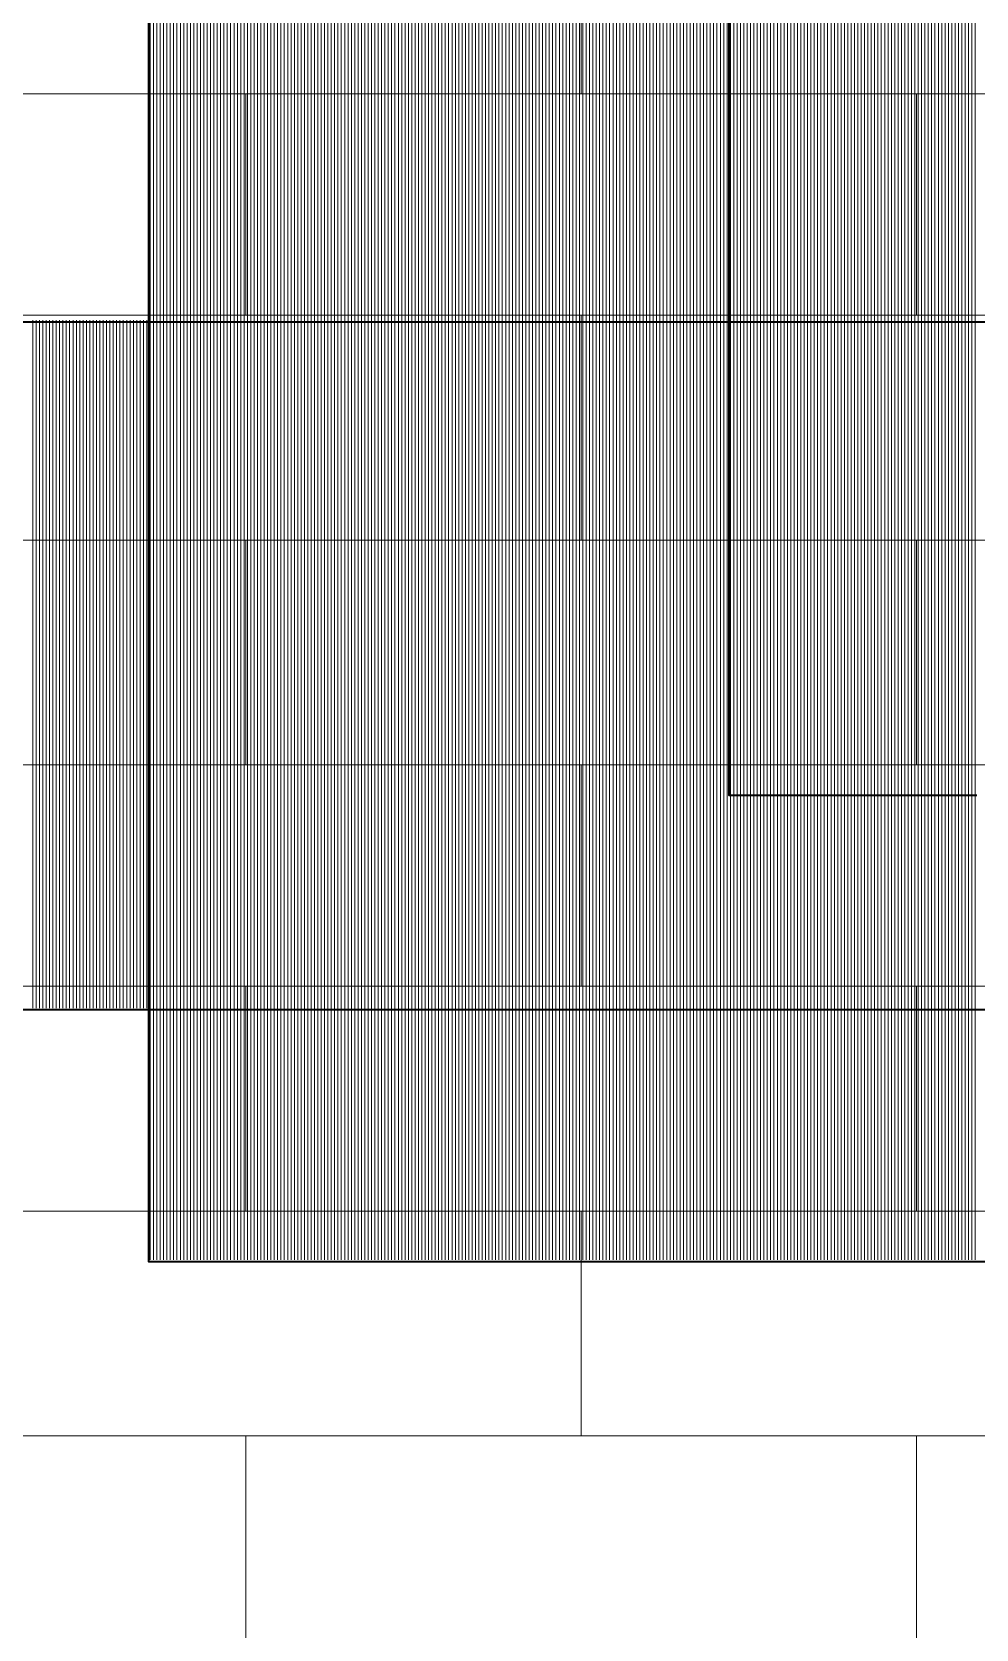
# Model space of a CAD drawing. Header units: inches. Extents: x 5 to 516, y -193 to 129.
# Drawn here: x 87.92 to 88.858, y -84.251 to -82.665 of the extents above; entities that cross this region are included whole.
import ezdxf

# ---------------------------------------------------------------- set-up
doc = ezdxf.new("R2010")
doc.units = ezdxf.units.IN
doc.header["$MEASUREMENT"] = 0
doc.layers.add('PDF4_Geometry', color=7, linetype='Continuous')

msp = doc.modelspace()

# ---------------------------------------------------------------- linework, layer by layer
at = {"layer": 'PDF4_Geometry', "lineweight": 35}
for points in [[(88.9787544, -81.8896492), (88.035421, -81.8896492), (88.035421, -83.886316), (88.905421, -83.886316), (88.9720877, -83.886316), (89.0320877, -83.8829827)], [(88.8587516, -82.3529819), (88.612085, -82.3529819), (88.612085, -83.422982), (88.8587516, -83.422982)], [(88.612086, -82.9529833), (89.3120861, -82.9529833)]]:
    msp.add_lwpolyline(points, dxfattribs=at)
at = {"layer": 'PDF4_Geometry', "lineweight": 15}
for points in [[(88.0370873, -83.8846511), (88.0370873, -81.8879843), (88.0370873, -83.8846511)], [(88.0404239, -83.8846511), (88.0404239, -81.8879843), (88.0404239, -83.8846511)], [(88.0437537, -83.8846511), (88.0437537, -81.8879843), (88.0437537, -83.8846511)], [(88.0470903, -83.8846511), (88.0470903, -81.8879843), (88.0470903, -83.8846511)], [(88.0504201, -83.8846511), (88.0504201, -81.8879843), (88.0504201, -83.8846511)], [(88.0537567, -83.8846511), (88.0537567, -81.8879843), (88.0537567, -83.8846511)], [(88.0570865, -83.8846511), (88.0570865, -81.8879843), (88.0570865, -83.8846511)], [(88.0604231, -83.8846511), (88.0604231, -81.8879843), (88.0604231, -83.8846511)], [(88.0637529, -83.8846511), (88.0637529, -81.8879843), (88.0637529, -83.8846511)], [(88.0670895, -83.8846511), (88.0670895, -81.8879843), (88.0670895, -83.8846511)], [(88.0704193, -83.8846511), (88.0704193, -81.8879843), (88.0704193, -83.8846511)], [(88.0737559, -83.8846511), (88.0737559, -81.8879843), (88.0737559, -83.8846511)], [(88.0770857, -83.8846511), (88.0770857, -81.8879843), (88.0770857, -83.8846511)], [(88.0804223, -83.8846511), (88.0804223, -81.8879843), (88.0804223, -83.8846511)], [(88.0837521, -83.8846511), (88.0837521, -81.8879843), (88.0837521, -83.8846511)], [(88.0870887, -83.8846511), (88.0870887, -81.8879843), (88.0870887, -83.8846511)], [(88.0904253, -83.8846511), (88.0904253, -81.8879843), (88.0904253, -83.8846511)], [(88.0937551, -83.8846511), (88.0937551, -81.8879843), (88.0937551, -83.8846511)], [(88.0970849, -83.8846511), (88.0970849, -81.8879843), (88.0970849, -83.8846511)], [(88.1004215, -83.8846511), (88.1004215, -81.8879843), (88.1004215, -83.8846511)], [(88.1037581, -83.8846511), (88.1037581, -81.8879843), (88.1037581, -83.8846511)], [(88.1070879, -83.8846511), (88.1070879, -81.8879843), (88.1070879, -83.8846511)], [(88.1104177, -83.8846511), (88.1104177, -81.8879843), (88.1104177, -83.8846511)], [(88.1137543, -83.8846511), (88.1137543, -81.8879843), (88.1137543, -83.8846511)], [(88.1170909, -83.8846511), (88.1170909, -81.8879843), (88.1170909, -83.8846511)], [(88.1204207, -83.8846511), (88.1204207, -81.8879843), (88.1204207, -83.8846511)], [(88.1237573, -83.8846511), (88.1237573, -81.8879843), (88.1237573, -83.8846511)], [(88.1270871, -83.8846511), (88.1270871, -81.8879843), (88.1270871, -83.8846511)], [(88.1304237, -83.8846511), (88.1304237, -81.8879843), (88.1304237, -83.8846511)], [(88.1337535, -83.8846511), (88.1337535, -81.8879843), (88.1337535, -83.8846511)], [(88.1370901, -83.8846511), (88.1370901, -81.8879843), (88.1370901, -83.8846511)], [(88.1404199, -83.8846511), (88.1404199, -81.8879843), (88.1404199, -83.8846511)], [(88.1437565, -83.8846511), (88.1437565, -81.8879843), (88.1437565, -83.8846511)], [(88.1470863, -83.8846511), (88.1470863, -81.8879843), (88.1470863, -83.8846511)], [(88.1504229, -83.8846511), (88.1504229, -81.8879843), (88.1504229, -83.8846511)], [(88.1537527, -83.8846511), (88.1537527, -81.8879843), (88.1537527, -83.8846511)], [(88.1570893, -83.8846511), (88.1570893, -81.8879843), (88.1570893, -83.8846511)], [(88.1604191, -83.8846511), (88.1604191, -81.8879843), (88.1604191, -83.8846511)], [(88.1637557, -83.8846511), (88.1637557, -81.8879843), (88.1637557, -83.8846511)], [(88.1670855, -83.8846511), (88.1670855, -81.8879843), (88.1670855, -83.8846511)], [(88.170422, -83.8846511), (88.170422, -81.8879843), (88.170422, -83.8846511)], [(88.1737586, -83.8846511), (88.1737586, -81.8879843), (88.1737586, -83.8846511)], [(88.1770884, -83.8846511), (88.1770884, -81.8879843), (88.1770884, -83.8846511)], [(88.1804183, -83.8846511), (88.1804183, -81.8879843), (88.1804183, -83.8846511)], [(88.1837548, -83.8846511), (88.1837548, -81.8879843), (88.1837548, -83.8846511)], [(88.1870914, -83.8846511), (88.1870914, -81.8879843), (88.1870914, -83.8846511)], [(88.1904212, -83.8846511), (88.1904212, -81.8879843), (88.1904212, -83.8846511)], [(88.193751, -83.8846511), (88.193751, -81.8879843), (88.193751, -83.8846511)], [(88.1970876, -83.8846511), (88.1970876, -81.8879843), (88.1970876, -83.8846511)], [(88.2004242, -83.8846511), (88.2004242, -81.8879843), (88.2004242, -83.8846511)], [(88.203754, -83.8846511), (88.203754, -81.8879843), (88.203754, -83.8846511)], [(88.2070906, -83.8846511), (88.2070906, -81.8879843), (88.2070906, -83.8846511)], [(88.2104204, -83.8846511), (88.2104204, -81.8879843), (88.2104204, -83.8846511)], [(88.213757, -83.8846511), (88.213757, -81.8879843), (88.213757, -83.8846511)], [(88.2170868, -83.8846511), (88.2170868, -81.8879843), (88.2170868, -83.8846511)], [(88.2204234, -83.8846511), (88.2204234, -81.8879843), (88.2204234, -83.8846511)], [(88.2237532, -83.8846511), (88.2237532, -81.8879843), (88.2237532, -83.8846511)], [(88.2270898, -83.8846511), (88.2270898, -81.8879843), (88.2270898, -83.8846511)], [(88.2304196, -83.8846511), (88.2304196, -81.8879843), (88.2304196, -83.8846511)], [(88.2337562, -83.8846511), (88.2337562, -81.8879843), (88.2337562, -83.8846511)], [(88.237086, -83.8846511), (88.237086, -81.8879843), (88.237086, -83.8846511)], [(88.2404226, -83.8846511), (88.2404226, -81.8879843), (88.2404226, -83.8846511)], [(88.2437524, -83.8846511), (88.2437524, -81.8879843), (88.2437524, -83.8846511)], [(88.247089, -83.8846511), (88.247089, -81.8879843), (88.247089, -83.8846511)], [(88.2504188, -83.8846511), (88.2504188, -81.8879843), (88.2504188, -83.8846511)], [(88.2537554, -83.8846511), (88.2537554, -81.8879843), (88.2537554, -83.8846511)], [(88.257092, -83.8846511), (88.257092, -81.8879843), (88.257092, -83.8846511)], [(88.2604218, -83.8846511), (88.2604218, -81.8879843), (88.2604218, -83.8846511)], [(88.2637516, -83.8846511), (88.2637516, -81.8879843), (88.2637516, -83.8846511)], [(88.2670882, -83.8846511), (88.2670882, -81.8879843), (88.2670882, -83.8846511)], [(88.2704248, -83.8846511), (88.2704248, -81.8879843), (88.2704248, -83.8846511)], [(88.2737546, -83.8846511), (88.2737546, -81.8879843), (88.2737546, -83.8846511)], [(88.2770844, -83.8846511), (88.2770844, -81.8879843), (88.2770844, -83.8846511)], [(88.280421, -83.8846511), (88.280421, -81.8879843), (88.280421, -83.8846511)], [(88.2837576, -83.8846511), (88.2837576, -81.8879843), (88.2837576, -83.8846511)], [(88.2870874, -83.8846511), (88.2870874, -81.8879843), (88.2870874, -83.8846511)], [(88.290424, -83.8846511), (88.290424, -81.8879843), (88.290424, -83.8846511)], [(88.2937538, -83.8846511), (88.2937538, -81.8879843), (88.2937538, -83.8846511)], [(88.2970904, -83.8846511), (88.2970904, -81.8879843), (88.2970904, -83.8846511)], [(88.3004202, -83.8846511), (88.3004202, -81.8879843), (88.3004202, -83.8846511)], [(88.3037567, -83.8846511), (88.3037567, -81.8879843), (88.3037567, -83.8846511)], [(88.3070866, -83.8846511), (88.3070866, -81.8879843), (88.3070866, -83.8846511)], [(88.3104231, -83.8846511), (88.3104231, -81.8879843), (88.3104231, -83.8846511)], [(88.313753, -83.8846511), (88.313753, -81.8879843), (88.313753, -83.8846511)], [(88.3170895, -83.8846511), (88.3170895, -81.8879843), (88.3170895, -83.8846511)], [(88.3204193, -83.8846511), (88.3204193, -81.8879843), (88.3204193, -83.8846511)], [(88.3237559, -83.8846511), (88.3237559, -81.8879843), (88.3237559, -83.8846511)], [(88.3270857, -83.8846511), (88.3270857, -81.8879843), (88.3270857, -83.8846511)], [(88.3304223, -83.8846511), (88.3304223, -81.8879843), (88.3304223, -83.8846511)], [(88.3337521, -83.8846511), (88.3337521, -81.8879843), (88.3337521, -83.8846511)], [(88.3370887, -83.8846511), (88.3370887, -81.8879843), (88.3370887, -83.8846511)], [(88.3404253, -83.8846511), (88.3404253, -81.8879843), (88.3404253, -83.8846511)], [(88.3437551, -83.8846511), (88.3437551, -81.8879843), (88.3437551, -83.8846511)], [(88.3470849, -83.8846511), (88.3470849, -81.8879843), (88.3470849, -83.8846511)], [(88.3504215, -83.8846511), (88.3504215, -81.8879843), (88.3504215, -83.8846511)], [(88.3537581, -83.8846511), (88.3537581, -81.8879843), (88.3537581, -83.8846511)], [(88.3570879, -83.8846511), (88.3570879, -81.8879843), (88.3570879, -83.8846511)], [(88.3604177, -83.8846511), (88.3604177, -81.8879843), (88.3604177, -83.8846511)], [(88.3637543, -83.8846511), (88.3637543, -81.8879843), (88.3637543, -83.8846511)], [(88.3670909, -83.8846511), (88.3670909, -81.8879843), (88.3670909, -83.8846511)], [(88.3704207, -83.8846511), (88.3704207, -81.8879843), (88.3704207, -83.8846511)], [(88.3737573, -83.8846511), (88.3737573, -81.8879843), (88.3737573, -83.8846511)], [(88.3770871, -83.8846511), (88.3770871, -81.8879843), (88.3770871, -83.8846511)], [(88.3804237, -83.8846511), (88.3804237, -81.8879843), (88.3804237, -83.8846511)], [(88.3837535, -83.8846511), (88.3837535, -81.8879843), (88.3837535, -83.8846511)], [(88.3870901, -83.8846511), (88.3870901, -81.8879843), (88.3870901, -83.8846511)], [(88.3904199, -83.8846511), (88.3904199, -81.8879843), (88.3904199, -83.8846511)], [(88.3937565, -83.8846511), (88.3937565, -81.8879843), (88.3937565, -83.8846511)], [(88.3970863, -83.8846511), (88.3970863, -81.8879843), (88.3970863, -83.8846511)], [(88.4004229, -83.8846511), (88.4004229, -81.8879843), (88.4004229, -83.8846511)], [(88.4037527, -83.8846511), (88.4037527, -81.8879843), (88.4037527, -83.8846511)], [(88.4070893, -83.8846511), (88.4070893, -81.8879843), (88.4070893, -83.8846511)], [(88.4104191, -83.8846511), (88.4104191, -81.8879843), (88.4104191, -83.8846511)], [(88.4137557, -83.8846511), (88.4137557, -81.8879843), (88.4137557, -83.8846511)], [(88.4170855, -83.8846511), (88.4170855, -81.8879843), (88.4170855, -83.8846511)], [(88.4204221, -83.8846511), (88.4204221, -81.8879843), (88.4204221, -83.8846511)], [(88.4237587, -83.8846511), (88.4237587, -81.8879843), (88.4237587, -83.8846511)], [(88.4270885, -83.8846511), (88.4270885, -81.8879843), (88.4270885, -83.8846511)], [(88.4304183, -83.8846511), (88.4304183, -81.8879843), (88.4304183, -83.8846511)], [(88.4337549, -83.8846511), (88.4337549, -81.8879843), (88.4337549, -83.8846511)], [(88.4370914, -83.8846511), (88.4370914, -81.8879843), (88.4370914, -83.8846511)], [(88.4404213, -83.8846511), (88.4404213, -81.8879843), (88.4404213, -83.8846511)], [(88.4437511, -83.8846511), (88.4437511, -81.8879843), (88.4437511, -83.8846511)], [(88.4470877, -83.8846511), (88.4470877, -81.8879843), (88.4470877, -83.8846511)], [(88.4504242, -83.8846511), (88.4504242, -81.8879843), (88.4504242, -83.8846511)], [(88.453754, -83.8846511), (88.453754, -81.8879843), (88.453754, -83.8846511)], [(88.4570906, -83.8846511), (88.4570906, -81.8879843), (88.4570906, -83.8846511)], [(88.4604204, -83.8846511), (88.4604204, -81.8879843), (88.4604204, -83.8846511)], [(88.463757, -83.8846511), (88.463757, -81.8879843), (88.463757, -83.8846511)], [(88.4670868, -83.8846511), (88.4670868, -81.8879843), (88.4670868, -83.8846511)], [(88.4704234, -83.8846511), (88.4704234, -81.8879843), (88.4704234, -83.8846511)], [(88.4737532, -83.8846511), (88.4737532, -81.8879843), (88.4737532, -83.8846511)], [(88.4770898, -83.8846511), (88.4770898, -81.8879843), (88.4770898, -83.8846511)], [(88.4804196, -83.8846511), (88.4804196, -81.8879843), (88.4804196, -83.8846511)], [(88.4837562, -83.8846511), (88.4837562, -81.8879843), (88.4837562, -83.8846511)], [(88.487086, -83.8846511), (88.487086, -81.8879843), (88.487086, -83.8846511)], [(88.4904226, -83.8846511), (88.4904226, -81.8879843), (88.4904226, -83.8846511)], [(88.4937524, -83.8846511), (88.4937524, -81.8879843), (88.4937524, -83.8846511)], [(88.497089, -83.8846511), (88.497089, -81.8879843), (88.497089, -83.8846511)], [(88.5004188, -83.8846511), (88.5004188, -81.8879843), (88.5004188, -83.8846511)], [(88.5037554, -83.8846511), (88.5037554, -81.8879843), (88.5037554, -83.8846511)], [(88.507092, -83.8846511), (88.507092, -81.8879843), (88.507092, -83.8846511)], [(88.5104218, -83.8846511), (88.5104218, -81.8879843), (88.5104218, -83.8846511)], [(88.5137516, -83.8846511), (88.5137516, -81.8879843), (88.5137516, -83.8846511)], [(88.5170882, -83.8846511), (88.5170882, -81.8879843), (88.5170882, -83.8846511)], [(88.5204248, -83.8846511), (88.5204248, -81.8879843), (88.5204248, -83.8846511)], [(88.5237546, -83.8846511), (88.5237546, -81.8879843), (88.5237546, -83.8846511)], [(88.5270844, -83.8846511), (88.5270844, -81.8879843), (88.5270844, -83.8846511)], [(88.530421, -83.8846511), (88.530421, -81.8879843), (88.530421, -83.8846511)], [(88.5337576, -83.8846511), (88.5337576, -81.8879843), (88.5337576, -83.8846511)], [(88.5370874, -83.8846511), (88.5370874, -81.8879843), (88.5370874, -83.8846511)], [(88.540424, -83.8846511), (88.540424, -81.8879843), (88.540424, -83.8846511)], [(88.5437538, -83.8846511), (88.5437538, -81.8879843), (88.5437538, -83.8846511)], [(88.5470904, -83.8846511), (88.5470904, -81.8879843), (88.5470904, -83.8846511)], [(88.5504202, -83.8846511), (88.5504202, -81.8879843), (88.5504202, -83.8846511)], [(88.5537568, -83.8846511), (88.5537568, -81.8879843), (88.5537568, -83.8846511)], [(88.5570866, -83.8846511), (88.5570866, -81.8879843), (88.5570866, -83.8846511)], [(88.5604232, -83.8846511), (88.5604232, -81.8879843), (88.5604232, -83.8846511)], [(88.563753, -83.8846511), (88.563753, -81.8879843), (88.563753, -83.8846511)], [(88.5670896, -83.8846511), (88.5670896, -81.8879843), (88.5670896, -83.8846511)], [(88.5704194, -83.8846511), (88.5704194, -81.8879843), (88.5704194, -83.8846511)], [(88.573756, -83.8846511), (88.573756, -81.8879843), (88.573756, -83.8846511)], [(88.5770858, -83.8846511), (88.5770858, -81.8879843), (88.5770858, -83.8846511)], [(88.5804224, -83.8846511), (88.5804224, -81.8879843), (88.5804224, -83.8846511)], [(88.5837522, -83.8846511), (88.5837522, -81.8879843), (88.5837522, -83.8846511)], [(88.5870887, -83.8846511), (88.5870887, -81.8879843), (88.5870887, -83.8846511)], [(88.5904253, -83.8846511), (88.5904253, -81.8879843), (88.5904253, -83.8846511)], [(88.5937551, -83.8846511), (88.5937551, -81.8879843), (88.5937551, -83.8846511)], [(88.597085, -83.8846511), (88.597085, -81.8879843), (88.597085, -83.8846511)], [(88.6004215, -83.8846511), (88.6004215, -81.8879843), (88.6004215, -83.8846511)], [(88.6037581, -83.8846511), (88.6037581, -81.8879843), (88.6037581, -83.8846511)], [(88.6070879, -83.8846511), (88.6070879, -81.8879843), (88.6070879, -83.8846511)], [(88.6104177, -83.8846511), (88.6104177, -81.8879843), (88.6104177, -83.8846511)], [(88.6137543, -83.8846511), (88.6137543, -81.8879843), (88.6137543, -83.8846511)], [(88.6170909, -83.8846511), (88.6170909, -81.8879843), (88.6170909, -83.8846511)], [(88.6204207, -83.8846511), (88.6204207, -81.8879843), (88.6204207, -83.8846511)], [(88.6237573, -83.8846511), (88.6237573, -81.8879843), (88.6237573, -83.8846511)], [(88.6270871, -83.8846511), (88.6270871, -81.8879843), (88.6270871, -83.8846511)], [(88.6304237, -83.8846511), (88.6304237, -81.8879843), (88.6304237, -83.8846511)], [(88.6337535, -83.8846511), (88.6337535, -81.8879843), (88.6337535, -83.8846511)], [(88.6370901, -83.8846511), (88.6370901, -81.8879843), (88.6370901, -83.8846511)], [(88.6404199, -83.8846511), (88.6404199, -81.8879843), (88.6404199, -83.8846511)], [(88.6437565, -83.8846511), (88.6437565, -81.8879843), (88.6437565, -83.8846511)], [(88.6470863, -83.8846511), (88.6470863, -81.8879843), (88.6470863, -83.8846511)], [(88.6504229, -83.8846511), (88.6504229, -81.8879843), (88.6504229, -83.8846511)], [(88.6537527, -83.8846511), (88.6537527, -81.8879843), (88.6537527, -83.8846511)], [(88.6570893, -83.8846511), (88.6570893, -81.8879843), (88.6570893, -83.8846511)], [(88.6604191, -83.8846511), (88.6604191, -81.8879843), (88.6604191, -83.8846511)], [(88.6637557, -83.8846511), (88.6637557, -81.8879843), (88.6637557, -83.8846511)], [(88.6670855, -83.8846511), (88.6670855, -81.8879843), (88.6670855, -83.8846511)], [(88.6704221, -83.8846511), (88.6704221, -81.8879843), (88.6704221, -83.8846511)], [(88.6737587, -83.8846511), (88.6737587, -81.8879843), (88.6737587, -83.8846511)], [(88.6770885, -83.8846511), (88.6770885, -81.8879843), (88.6770885, -83.8846511)], [(88.6804183, -83.8846511), (88.6804183, -81.8879843), (88.6804183, -83.8846511)], [(88.6837549, -83.8846511), (88.6837549, -81.8879843), (88.6837549, -83.8846511)], [(88.6870915, -83.8846511), (88.6870915, -81.8879843), (88.6870915, -83.8846511)], [(88.6904213, -83.8846511), (88.6904213, -81.8879843), (88.6904213, -83.8846511)], [(88.6937511, -83.8846511), (88.6937511, -81.8879843), (88.6937511, -83.8846511)], [(88.6970877, -83.8846511), (88.6970877, -81.8879843), (88.6970877, -83.8846511)], [(88.7004243, -83.8846511), (88.7004243, -81.8879843), (88.7004243, -83.8846511)], [(88.7037541, -83.8846511), (88.7037541, -81.8879843), (88.7037541, -83.8846511)], [(88.7070907, -83.8846511), (88.7070907, -81.8879843), (88.7070907, -83.8846511)], [(88.7104205, -83.8846511), (88.7104205, -81.8879843), (88.7104205, -83.8846511)], [(88.7137571, -83.8846511), (88.7137571, -81.8879843), (88.7137571, -83.8846511)], [(88.7170869, -83.8846511), (88.7170869, -81.8879843), (88.7170869, -83.8846511)], [(88.7204234, -83.8846511), (88.7204234, -81.8879843), (88.7204234, -83.8846511)], [(88.7237533, -83.8846511), (88.7237533, -81.8879843), (88.7237533, -83.8846511)], [(88.7270898, -83.8846511), (88.7270898, -81.8879843), (88.7270898, -83.8846511)], [(88.7304197, -83.8846511), (88.7304197, -81.8879843), (88.7304197, -83.8846511)], [(88.7337562, -83.8846511), (88.7337562, -81.8879843), (88.7337562, -83.8846511)], [(88.737086, -83.8846511), (88.737086, -81.8879843), (88.737086, -83.8846511)], [(88.7404226, -83.8846511), (88.7404226, -81.8879843), (88.7404226, -83.8846511)], [(88.7437524, -83.8846511), (88.7437524, -81.8879843), (88.7437524, -83.8846511)], [(88.747089, -83.8846511), (88.747089, -81.8879843), (88.747089, -83.8846511)], [(88.7504188, -83.8846511), (88.7504188, -81.8879843), (88.7504188, -83.8846511)], [(88.7537554, -83.8846511), (88.7537554, -81.8879843), (88.7537554, -83.8846511)], [(88.757092, -83.8846511), (88.757092, -81.8879843), (88.757092, -83.8846511)], [(88.7604218, -83.8846511), (88.7604218, -81.8879843), (88.7604218, -83.8846511)], [(88.7637516, -83.8846511), (88.7637516, -81.8879843), (88.7637516, -83.8846511)], [(88.7670882, -83.8846511), (88.7670882, -81.8879843), (88.7670882, -83.8846511)], [(88.7704248, -83.8846511), (88.7704248, -81.8879843), (88.7704248, -83.8846511)], [(88.7737546, -83.8846511), (88.7737546, -81.8879843), (88.7737546, -83.8846511)], [(88.7770844, -83.8846511), (88.7770844, -81.8879843), (88.7770844, -83.8846511)], [(88.780421, -83.8846511), (88.780421, -81.8879843), (88.780421, -83.8846511)], [(88.7837576, -83.8846511), (88.7837576, -81.8879843), (88.7837576, -83.8846511)], [(88.7870874, -83.8846511), (88.7870874, -81.8879843), (88.7870874, -83.8846511)], [(88.790424, -83.8846511), (88.790424, -81.8879843), (88.790424, -83.8846511)], [(88.7937538, -83.8846511), (88.7937538, -81.8879843), (88.7937538, -83.8846511)], [(88.7970904, -83.8846511), (88.7970904, -81.8879843), (88.7970904, -83.8846511)], [(88.8004202, -83.8846511), (88.8004202, -81.8879843), (88.8004202, -83.8846511)], [(88.8037568, -83.8846511), (88.8037568, -81.8879843), (88.8037568, -83.8846511)], [(88.8070866, -83.8846511), (88.8070866, -81.8879843), (88.8070866, -83.8846511)], [(88.8104232, -83.8846511), (88.8104232, -81.8879843), (88.8104232, -83.8846511)], [(88.813753, -83.8846511), (88.813753, -81.8879843), (88.813753, -83.8846511)], [(88.8170896, -83.8846511), (88.8170896, -81.8879843), (88.8170896, -83.8846511)], [(88.8204194, -83.8846511), (88.8204194, -81.8879843), (88.8204194, -83.8846511)], [(88.823756, -83.8846511), (88.823756, -81.8879843), (88.823756, -83.8846511)], [(88.8270858, -83.8846511), (88.8270858, -81.8879843), (88.8270858, -83.8846511)], [(88.8304224, -83.8846511), (88.8304224, -81.8879843), (88.8304224, -83.8846511)], [(88.8337522, -83.8846511), (88.8337522, -81.8879843), (88.8337522, -83.8846511)], [(88.8370888, -83.8846511), (88.8370888, -81.8879843), (88.8370888, -83.8846511)], [(88.8404254, -83.8846511), (88.8404254, -81.8879843), (88.8404254, -83.8846511)], [(88.8437552, -83.8846511), (88.8437552, -81.8879843), (88.8437552, -83.8846511)], [(88.847085, -83.8846511), (88.847085, -81.8879843), (88.847085, -83.8846511)], [(88.8504216, -83.8846511), (88.8504216, -81.8879843), (88.8504216, -83.8846511)], [(88.8537581, -83.8846511), (88.8537581, -81.8879843), (88.8537581, -83.8846511)], [(88.857088, -83.8846511), (88.857088, -81.8879843), (88.857088, -83.8846511)], [(87.920422, -83.6346511), (87.920422, -82.9513177), (87.920422, -83.6346511)], [(87.9237586, -83.6346511), (87.9237586, -82.9513177), (87.9237586, -83.6346511)], [(87.9270884, -83.6346511), (87.9270884, -82.9513177), (87.9270884, -83.6346511)], [(87.9304182, -83.6346511), (87.9304182, -82.9513177), (87.9304182, -83.6346511)], [(87.9337548, -83.6346511), (87.9337548, -82.9513177), (87.9337548, -83.6346511)], [(87.9370914, -83.6346511), (87.9370914, -82.9513177), (87.9370914, -83.6346511)], [(87.9404212, -83.6346511), (87.9404212, -82.9513177), (87.9404212, -83.6346511)], [(87.943751, -83.6346511), (87.943751, -82.9513177), (87.943751, -83.6346511)], [(87.9470876, -83.6346511), (87.9470876, -82.9513177), (87.9470876, -83.6346511)], [(87.9504242, -83.6346511), (87.9504242, -82.9513177), (87.9504242, -83.6346511)], [(87.953754, -83.6346511), (87.953754, -82.9513177), (87.953754, -83.6346511)], [(87.9570906, -83.6346511), (87.9570906, -82.9513177), (87.9570906, -83.6346511)], [(87.9604204, -83.6346511), (87.9604204, -82.9513177), (87.9604204, -83.6346511)], [(87.963757, -83.6346511), (87.963757, -82.9513177), (87.963757, -83.6346511)], [(87.9670868, -83.6346511), (87.9670868, -82.9513177), (87.9670868, -83.6346511)], [(87.9704234, -83.6346511), (87.9704234, -82.9513177), (87.9704234, -83.6346511)], [(87.9737532, -83.6346511), (87.9737532, -82.9513177), (87.9737532, -83.6346511)], [(87.9770898, -83.6346511), (87.9770898, -82.9513177), (87.9770898, -83.6346511)], [(87.9804196, -83.6346511), (87.9804196, -82.9513177), (87.9804196, -83.6346511)], [(87.9837562, -83.6346511), (87.9837562, -82.9513177), (87.9837562, -83.6346511)], [(87.987086, -83.6346511), (87.987086, -82.9513177), (87.987086, -83.6346511)], [(87.9904226, -83.6346511), (87.9904226, -82.9513177), (87.9904226, -83.6346511)], [(87.9937524, -83.6346511), (87.9937524, -82.9513177), (87.9937524, -83.6346511)], [(87.997089, -83.6346511), (87.997089, -82.9513177), (87.997089, -83.6346511)], [(88.0004188, -83.6346511), (88.0004188, -82.9513177), (88.0004188, -83.6346511)], [(88.0037554, -83.6346511), (88.0037554, -82.9513177), (88.0037554, -83.6346511)], [(88.007092, -83.6346511), (88.007092, -82.9513177), (88.007092, -83.6346511)], [(88.0104218, -83.6346511), (88.0104218, -82.9513177), (88.0104218, -83.6346511)], [(88.0137516, -83.6346511), (88.0137516, -82.9513177), (88.0137516, -83.6346511)], [(88.0170882, -83.6346511), (88.0170882, -82.9513177), (88.0170882, -83.6346511)], [(88.0204247, -83.6346511), (88.0204247, -82.9513177), (88.0204247, -83.6346511)], [(88.0237546, -83.6346511), (88.0237546, -82.9513177), (88.0237546, -83.6346511)], [(88.0270844, -83.6346511), (88.0270844, -82.9513177), (88.0270844, -83.6346511)], [(88.030421, -83.6346511), (88.030421, -82.9513177), (88.030421, -83.6346511)], [(88.0337575, -83.6346511), (88.0337575, -82.9513177), (88.0337575, -83.6346511)], [(88.0370873, -83.6346511), (88.0370873, -82.9513177), (88.0370873, -83.6346511)], [(88.0404239, -83.6346511), (88.0404239, -82.9513177), (88.0404239, -83.6346511)], [(88.0437537, -83.6346511), (88.0437537, -82.9513177), (88.0437537, -83.6346511)], [(88.0470903, -83.6346511), (88.0470903, -82.9513177), (88.0470903, -83.6346511)], [(88.0504201, -83.6346511), (88.0504201, -82.9513177), (88.0504201, -83.6346511)], [(88.0537567, -83.6346511), (88.0537567, -82.9513177), (88.0537567, -83.6346511)], [(88.0570865, -83.6346511), (88.0570865, -82.9513177), (88.0570865, -83.6346511)], [(88.0604231, -83.6346511), (88.0604231, -82.9513177), (88.0604231, -83.6346511)], [(88.0637529, -83.6346511), (88.0637529, -82.9513177), (88.0637529, -83.6346511)], [(88.0670895, -83.6346511), (88.0670895, -82.9513177), (88.0670895, -83.6346511)], [(88.0704193, -83.6346511), (88.0704193, -82.9513177), (88.0704193, -83.6346511)], [(88.0737559, -83.6346511), (88.0737559, -82.9513177), (88.0737559, -83.6346511)], [(88.0770857, -83.6346511), (88.0770857, -82.9513177), (88.0770857, -83.6346511)], [(88.0804223, -83.6346511), (88.0804223, -82.9513177), (88.0804223, -83.6346511)], [(88.0837521, -83.6346511), (88.0837521, -82.9513177), (88.0837521, -83.6346511)], [(88.0870887, -83.6346511), (88.0870887, -82.9513177), (88.0870887, -83.6346511)], [(88.0904253, -83.6346511), (88.0904253, -82.9513177), (88.0904253, -83.6346511)], [(88.0937551, -83.6346511), (88.0937551, -82.9513177), (88.0937551, -83.6346511)], [(88.0970849, -83.6346511), (88.0970849, -82.9513177), (88.0970849, -83.6346511)], [(88.1004215, -83.6346511), (88.1004215, -82.9513177), (88.1004215, -83.6346511)], [(88.1037581, -83.6346511), (88.1037581, -82.9513177), (88.1037581, -83.6346511)], [(88.1070879, -83.6346511), (88.1070879, -82.9513177), (88.1070879, -83.6346511)], [(88.1104177, -83.6346511), (88.1104177, -82.9513177), (88.1104177, -83.6346511)], [(88.1137543, -83.6346511), (88.1137543, -82.9513177), (88.1137543, -83.6346511)], [(88.1170909, -83.6346511), (88.1170909, -82.9513177), (88.1170909, -83.6346511)], [(88.1204207, -83.6346511), (88.1204207, -82.9513177), (88.1204207, -83.6346511)], [(88.1237573, -83.6346511), (88.1237573, -82.9513177), (88.1237573, -83.6346511)], [(88.1270871, -83.6346511), (88.1270871, -82.9513177), (88.1270871, -83.6346511)], [(88.1304237, -83.6346511), (88.1304237, -82.9513177), (88.1304237, -83.6346511)], [(88.1337535, -83.6346511), (88.1337535, -82.9513177), (88.1337535, -83.6346511)], [(88.1370901, -83.6346511), (88.1370901, -82.9513177), (88.1370901, -83.6346511)], [(88.1404199, -83.6346511), (88.1404199, -82.9513177), (88.1404199, -83.6346511)], [(88.1437565, -83.6346511), (88.1437565, -82.9513177), (88.1437565, -83.6346511)], [(88.1470863, -83.6346511), (88.1470863, -82.9513177), (88.1470863, -83.6346511)], [(88.1504229, -83.6346511), (88.1504229, -82.9513177), (88.1504229, -83.6346511)], [(88.1537527, -83.6346511), (88.1537527, -82.9513177), (88.1537527, -83.6346511)], [(88.1570893, -83.6346511), (88.1570893, -82.9513177), (88.1570893, -83.6346511)], [(88.1604191, -83.6346511), (88.1604191, -82.9513177), (88.1604191, -83.6346511)], [(88.1637557, -83.6346511), (88.1637557, -82.9513177), (88.1637557, -83.6346511)], [(88.1670855, -83.6346511), (88.1670855, -82.9513177), (88.1670855, -83.6346511)], [(88.170422, -83.6346511), (88.170422, -82.9513177), (88.170422, -83.6346511)], [(88.1737586, -83.6346511), (88.1737586, -82.9513177), (88.1737586, -83.6346511)], [(88.1770884, -83.6346511), (88.1770884, -82.9513177), (88.1770884, -83.6346511)], [(88.1804183, -83.6346511), (88.1804183, -82.9513177), (88.1804183, -83.6346511)], [(88.1837548, -83.6346511), (88.1837548, -82.9513177), (88.1837548, -83.6346511)], [(88.1870914, -83.6346511), (88.1870914, -82.9513177), (88.1870914, -83.6346511)], [(88.1904212, -83.6346511), (88.1904212, -82.9513177), (88.1904212, -83.6346511)], [(88.193751, -83.6346511), (88.193751, -82.9513177), (88.193751, -83.6346511)], [(88.1970876, -83.6346511), (88.1970876, -82.9513177), (88.1970876, -83.6346511)], [(88.2004242, -83.6346511), (88.2004242, -82.9513177), (88.2004242, -83.6346511)], [(88.203754, -83.6346511), (88.203754, -82.9513177), (88.203754, -83.6346511)], [(88.2070906, -83.6346511), (88.2070906, -82.9513177), (88.2070906, -83.6346511)], [(88.2104204, -83.6346511), (88.2104204, -82.9513177), (88.2104204, -83.6346511)], [(88.213757, -83.6346511), (88.213757, -82.9513177), (88.213757, -83.6346511)], [(88.2170868, -83.6346511), (88.2170868, -82.9513177), (88.2170868, -83.6346511)], [(88.2204234, -83.6346511), (88.2204234, -82.9513177), (88.2204234, -83.6346511)], [(88.2237532, -83.6346511), (88.2237532, -82.9513177), (88.2237532, -83.6346511)], [(88.2270898, -83.6346511), (88.2270898, -82.9513177), (88.2270898, -83.6346511)], [(88.2304196, -83.6346511), (88.2304196, -82.9513177), (88.2304196, -83.6346511)], [(88.2337562, -83.6346511), (88.2337562, -82.9513177), (88.2337562, -83.6346511)], [(88.237086, -83.6346511), (88.237086, -82.9513177), (88.237086, -83.6346511)], [(88.2404226, -83.6346511), (88.2404226, -82.9513177), (88.2404226, -83.6346511)], [(88.2437524, -83.6346511), (88.2437524, -82.9513177), (88.2437524, -83.6346511)], [(88.247089, -83.6346511), (88.247089, -82.9513177), (88.247089, -83.6346511)], [(88.2504188, -83.6346511), (88.2504188, -82.9513177), (88.2504188, -83.6346511)], [(88.2537554, -83.6346511), (88.2537554, -82.9513177), (88.2537554, -83.6346511)], [(88.257092, -83.6346511), (88.257092, -82.9513177), (88.257092, -83.6346511)], [(88.2604218, -83.6346511), (88.2604218, -82.9513177), (88.2604218, -83.6346511)], [(88.2637516, -83.6346511), (88.2637516, -82.9513177), (88.2637516, -83.6346511)], [(88.2670882, -83.6346511), (88.2670882, -82.9513177), (88.2670882, -83.6346511)], [(88.2704248, -83.6346511), (88.2704248, -82.9513177), (88.2704248, -83.6346511)], [(88.2737546, -83.6346511), (88.2737546, -82.9513177), (88.2737546, -83.6346511)], [(88.2770844, -83.6346511), (88.2770844, -82.9513177), (88.2770844, -83.6346511)], [(88.280421, -83.6346511), (88.280421, -82.9513177), (88.280421, -83.6346511)], [(88.2837576, -83.6346511), (88.2837576, -82.9513177), (88.2837576, -83.6346511)], [(88.2870874, -83.6346511), (88.2870874, -82.9513177), (88.2870874, -83.6346511)], [(88.290424, -83.6346511), (88.290424, -82.9513177), (88.290424, -83.6346511)], [(88.2937538, -83.6346511), (88.2937538, -82.9513177), (88.2937538, -83.6346511)], [(88.2970904, -83.6346511), (88.2970904, -82.9513177), (88.2970904, -83.6346511)], [(88.3004202, -83.6346511), (88.3004202, -82.9513177), (88.3004202, -83.6346511)], [(88.3037567, -83.6346511), (88.3037567, -82.9513177), (88.3037567, -83.6346511)], [(88.3070866, -83.6346511), (88.3070866, -82.9513177), (88.3070866, -83.6346511)], [(88.3104231, -83.6346511), (88.3104231, -82.9513177), (88.3104231, -83.6346511)], [(88.313753, -83.6346511), (88.313753, -82.9513177), (88.313753, -83.6346511)], [(88.3170895, -83.6346511), (88.3170895, -82.9513177), (88.3170895, -83.6346511)], [(88.3204193, -83.6346511), (88.3204193, -82.9513177), (88.3204193, -83.6346511)], [(88.3237559, -83.6346511), (88.3237559, -82.9513177), (88.3237559, -83.6346511)], [(88.3270857, -83.6346511), (88.3270857, -82.9513177), (88.3270857, -83.6346511)], [(88.3304223, -83.6346511), (88.3304223, -82.9513177), (88.3304223, -83.6346511)], [(88.3337521, -83.6346511), (88.3337521, -82.9513177), (88.3337521, -83.6346511)], [(88.3370887, -83.6346511), (88.3370887, -82.9513177), (88.3370887, -83.6346511)], [(88.3404253, -83.6346511), (88.3404253, -82.9513177), (88.3404253, -83.6346511)], [(88.3437551, -83.6346511), (88.3437551, -82.9513177), (88.3437551, -83.6346511)], [(88.3470849, -83.6346511), (88.3470849, -82.9513177), (88.3470849, -83.6346511)], [(88.3504215, -83.6346511), (88.3504215, -82.9513177), (88.3504215, -83.6346511)], [(88.3537581, -83.6346511), (88.3537581, -82.9513177), (88.3537581, -83.6346511)], [(88.3570879, -83.6346511), (88.3570879, -82.9513177), (88.3570879, -83.6346511)], [(88.3604177, -83.6346511), (88.3604177, -82.9513177), (88.3604177, -83.6346511)], [(88.3637543, -83.6346511), (88.3637543, -82.9513177), (88.3637543, -83.6346511)], [(88.3670909, -83.6346511), (88.3670909, -82.9513177), (88.3670909, -83.6346511)], [(88.3704207, -83.6346511), (88.3704207, -82.9513177), (88.3704207, -83.6346511)], [(88.3737573, -83.6346511), (88.3737573, -82.9513177), (88.3737573, -83.6346511)], [(88.3770871, -83.6346511), (88.3770871, -82.9513177), (88.3770871, -83.6346511)], [(88.3804237, -83.6346511), (88.3804237, -82.9513177), (88.3804237, -83.6346511)], [(88.3837535, -83.6346511), (88.3837535, -82.9513177), (88.3837535, -83.6346511)], [(88.3870901, -83.6346511), (88.3870901, -82.9513177), (88.3870901, -83.6346511)], [(88.3904199, -83.6346511), (88.3904199, -82.9513177), (88.3904199, -83.6346511)], [(88.3937565, -83.6346511), (88.3937565, -82.9513177), (88.3937565, -83.6346511)], [(88.3970863, -83.6346511), (88.3970863, -82.9513177), (88.3970863, -83.6346511)], [(88.4004229, -83.6346511), (88.4004229, -82.9513177), (88.4004229, -83.6346511)], [(88.4037527, -83.6346511), (88.4037527, -82.9513177), (88.4037527, -83.6346511)], [(88.4070893, -83.6346511), (88.4070893, -82.9513177), (88.4070893, -83.6346511)], [(88.4104191, -83.6346511), (88.4104191, -82.9513177), (88.4104191, -83.6346511)], [(88.4137557, -83.6346511), (88.4137557, -82.9513177), (88.4137557, -83.6346511)], [(88.4170855, -83.6346511), (88.4170855, -82.9513177), (88.4170855, -83.6346511)], [(88.4204221, -83.6346511), (88.4204221, -82.9513177), (88.4204221, -83.6346511)], [(88.4237587, -83.6346511), (88.4237587, -82.9513177), (88.4237587, -83.6346511)], [(88.4270885, -83.6346511), (88.4270885, -82.9513177), (88.4270885, -83.6346511)], [(88.4304183, -83.6346511), (88.4304183, -82.9513177), (88.4304183, -83.6346511)], [(88.4337549, -83.6346511), (88.4337549, -82.9513177), (88.4337549, -83.6346511)], [(88.4370914, -83.6346511), (88.4370914, -82.9513177), (88.4370914, -83.6346511)], [(88.4404213, -83.6346511), (88.4404213, -82.9513177), (88.4404213, -83.6346511)], [(88.4437511, -83.6346511), (88.4437511, -82.9513177), (88.4437511, -83.6346511)], [(88.4470877, -83.6346511), (88.4470877, -82.9513177), (88.4470877, -83.6346511)], [(88.4504242, -83.6346511), (88.4504242, -82.9513177), (88.4504242, -83.6346511)], [(88.453754, -83.6346511), (88.453754, -82.9513177), (88.453754, -83.6346511)], [(88.4570906, -83.6346511), (88.4570906, -82.9513177), (88.4570906, -83.6346511)], [(88.4604204, -83.6346511), (88.4604204, -82.9513177), (88.4604204, -83.6346511)], [(88.463757, -83.6346511), (88.463757, -82.9513177), (88.463757, -83.6346511)], [(88.4670868, -83.6346511), (88.4670868, -82.9513177), (88.4670868, -83.6346511)], [(88.4704234, -83.6346511), (88.4704234, -82.9513177), (88.4704234, -83.6346511)], [(88.4737532, -83.6346511), (88.4737532, -82.9513177), (88.4737532, -83.6346511)], [(88.4770898, -83.6346511), (88.4770898, -82.9513177), (88.4770898, -83.6346511)], [(88.4804196, -83.6346511), (88.4804196, -82.9513177), (88.4804196, -83.6346511)], [(88.4837562, -83.6346511), (88.4837562, -82.9513177), (88.4837562, -83.6346511)], [(88.487086, -83.6346511), (88.487086, -82.9513177), (88.487086, -83.6346511)], [(88.4904226, -83.6346511), (88.4904226, -82.9513177), (88.4904226, -83.6346511)], [(88.4937524, -83.6346511), (88.4937524, -82.9513177), (88.4937524, -83.6346511)], [(88.497089, -83.6346511), (88.497089, -82.9513177), (88.497089, -83.6346511)], [(88.5004188, -83.6346511), (88.5004188, -82.9513177), (88.5004188, -83.6346511)], [(88.5037554, -83.6346511), (88.5037554, -82.9513177), (88.5037554, -83.6346511)], [(88.507092, -83.6346511), (88.507092, -82.9513177), (88.507092, -83.6346511)], [(88.5104218, -83.6346511), (88.5104218, -82.9513177), (88.5104218, -83.6346511)], [(88.5137516, -83.6346511), (88.5137516, -82.9513177), (88.5137516, -83.6346511)], [(88.5170882, -83.6346511), (88.5170882, -82.9513177), (88.5170882, -83.6346511)], [(88.5204248, -83.6346511), (88.5204248, -82.9513177), (88.5204248, -83.6346511)], [(88.5237546, -83.6346511), (88.5237546, -82.9513177), (88.5237546, -83.6346511)], [(88.5270844, -83.6346511), (88.5270844, -82.9513177), (88.5270844, -83.6346511)], [(88.530421, -83.6346511), (88.530421, -82.9513177), (88.530421, -83.6346511)], [(88.5337576, -83.6346511), (88.5337576, -82.9513177), (88.5337576, -83.6346511)], [(88.5370874, -83.6346511), (88.5370874, -82.9513177), (88.5370874, -83.6346511)], [(88.540424, -83.6346511), (88.540424, -82.9513177), (88.540424, -83.6346511)], [(88.5437538, -83.6346511), (88.5437538, -82.9513177), (88.5437538, -83.6346511)], [(88.5470904, -83.6346511), (88.5470904, -82.9513177), (88.5470904, -83.6346511)], [(88.5504202, -83.6346511), (88.5504202, -82.9513177), (88.5504202, -83.6346511)], [(88.5537568, -83.6346511), (88.5537568, -82.9513177), (88.5537568, -83.6346511)], [(88.5570866, -83.6346511), (88.5570866, -82.9513177), (88.5570866, -83.6346511)], [(88.5604232, -83.6346511), (88.5604232, -82.9513177), (88.5604232, -83.6346511)], [(88.563753, -83.6346511), (88.563753, -82.9513177), (88.563753, -83.6346511)], [(88.5670896, -83.6346511), (88.5670896, -82.9513177), (88.5670896, -83.6346511)], [(88.5704194, -83.6346511), (88.5704194, -82.9513177), (88.5704194, -83.6346511)], [(88.573756, -83.6346511), (88.573756, -82.9513177), (88.573756, -83.6346511)], [(88.5770858, -83.6346511), (88.5770858, -82.9513177), (88.5770858, -83.6346511)], [(88.5804224, -83.6346511), (88.5804224, -82.9513177), (88.5804224, -83.6346511)], [(88.5837522, -83.6346511), (88.5837522, -82.9513177), (88.5837522, -83.6346511)], [(88.5870887, -83.6346511), (88.5870887, -82.9513177), (88.5870887, -83.6346511)], [(88.5904253, -83.6346511), (88.5904253, -82.9513177), (88.5904253, -83.6346511)], [(88.5937551, -83.6346511), (88.5937551, -82.9513177), (88.5937551, -83.6346511)], [(88.597085, -83.6346511), (88.597085, -82.9513177), (88.597085, -83.6346511)], [(88.6004215, -83.6346511), (88.6004215, -82.9513177), (88.6004215, -83.6346511)], [(88.6037581, -83.6346511), (88.6037581, -82.9513177), (88.6037581, -83.6346511)], [(88.6070879, -83.6346511), (88.6070879, -82.9513177), (88.6070879, -83.6346511)], [(88.6104177, -83.6346511), (88.6104177, -82.9513177), (88.6104177, -83.6346511)], [(88.6137543, -83.6346511), (88.6137543, -82.9513177), (88.6137543, -83.6346511)], [(88.6170909, -83.6346511), (88.6170909, -82.9513177), (88.6170909, -83.6346511)], [(88.6204207, -83.6346511), (88.6204207, -82.9513177), (88.6204207, -83.6346511)], [(88.6237573, -83.6346511), (88.6237573, -82.9513177), (88.6237573, -83.6346511)], [(88.6270871, -83.6346511), (88.6270871, -82.9513177), (88.6270871, -83.6346511)], [(88.6304237, -83.6346511), (88.6304237, -82.9513177), (88.6304237, -83.6346511)], [(88.6337535, -83.6346511), (88.6337535, -82.9513177), (88.6337535, -83.6346511)], [(88.6370901, -83.6346511), (88.6370901, -82.9513177), (88.6370901, -83.6346511)], [(88.6404199, -83.6346511), (88.6404199, -82.9513177), (88.6404199, -83.6346511)], [(88.6437565, -83.6346511), (88.6437565, -82.9513177), (88.6437565, -83.6346511)], [(88.6470863, -83.6346511), (88.6470863, -82.9513177), (88.6470863, -83.6346511)], [(88.6504229, -83.6346511), (88.6504229, -82.9513177), (88.6504229, -83.6346511)], [(88.6537527, -83.6346511), (88.6537527, -82.9513177), (88.6537527, -83.6346511)], [(88.6570893, -83.6346511), (88.6570893, -82.9513177), (88.6570893, -83.6346511)], [(88.6604191, -83.6346511), (88.6604191, -82.9513177), (88.6604191, -83.6346511)], [(88.6637557, -83.6346511), (88.6637557, -82.9513177), (88.6637557, -83.6346511)], [(88.6670855, -83.6346511), (88.6670855, -82.9513177), (88.6670855, -83.6346511)], [(88.6704221, -83.6346511), (88.6704221, -82.9513177), (88.6704221, -83.6346511)], [(88.6737587, -83.6346511), (88.6737587, -82.9513177), (88.6737587, -83.6346511)], [(88.6770885, -83.6346511), (88.6770885, -82.9513177), (88.6770885, -83.6346511)], [(88.6804183, -83.6346511), (88.6804183, -82.9513177), (88.6804183, -83.6346511)], [(88.6837549, -83.6346511), (88.6837549, -82.9513177), (88.6837549, -83.6346511)], [(88.6870915, -83.6346511), (88.6870915, -82.9513177), (88.6870915, -83.6346511)], [(88.6904213, -83.6346511), (88.6904213, -82.9513177), (88.6904213, -83.6346511)], [(88.6937511, -83.6346511), (88.6937511, -82.9513177), (88.6937511, -83.6346511)], [(88.6970877, -83.6346511), (88.6970877, -82.9513177), (88.6970877, -83.6346511)], [(88.7004243, -83.6346511), (88.7004243, -82.9513177), (88.7004243, -83.6346511)], [(88.7037541, -83.6346511), (88.7037541, -82.9513177), (88.7037541, -83.6346511)], [(88.7070907, -83.6346511), (88.7070907, -82.9513177), (88.7070907, -83.6346511)], [(88.7104205, -83.6346511), (88.7104205, -82.9513177), (88.7104205, -83.6346511)], [(88.7137571, -83.6346511), (88.7137571, -82.9513177), (88.7137571, -83.6346511)], [(88.7170869, -83.6346511), (88.7170869, -82.9513177), (88.7170869, -83.6346511)], [(88.7204234, -83.6346511), (88.7204234, -82.9513177), (88.7204234, -83.6346511)], [(88.7237533, -83.6346511), (88.7237533, -82.9513177), (88.7237533, -83.6346511)], [(88.7270898, -83.6346511), (88.7270898, -82.9513177), (88.7270898, -83.6346511)], [(88.7304197, -83.6346511), (88.7304197, -82.9513177), (88.7304197, -83.6346511)], [(88.7337562, -83.6346511), (88.7337562, -82.9513177), (88.7337562, -83.6346511)], [(88.737086, -83.6346511), (88.737086, -82.9513177), (88.737086, -83.6346511)], [(88.7404226, -83.6346511), (88.7404226, -82.9513177), (88.7404226, -83.6346511)], [(88.7437524, -83.6346511), (88.7437524, -82.9513177), (88.7437524, -83.6346511)], [(88.747089, -83.6346511), (88.747089, -82.9513177), (88.747089, -83.6346511)], [(88.7504188, -83.6346511), (88.7504188, -82.9513177), (88.7504188, -83.6346511)], [(88.7537554, -83.6346511), (88.7537554, -82.9513177), (88.7537554, -83.6346511)], [(88.757092, -83.6346511), (88.757092, -82.9513177), (88.757092, -83.6346511)], [(88.7604218, -83.6346511), (88.7604218, -82.9513177), (88.7604218, -83.6346511)], [(88.7637516, -83.6346511), (88.7637516, -82.9513177), (88.7637516, -83.6346511)], [(88.7670882, -83.6346511), (88.7670882, -82.9513177), (88.7670882, -83.6346511)], [(88.7704248, -83.6346511), (88.7704248, -82.9513177), (88.7704248, -83.6346511)], [(88.7737546, -83.6346511), (88.7737546, -82.9513177), (88.7737546, -83.6346511)], [(88.7770844, -83.6346511), (88.7770844, -82.9513177), (88.7770844, -83.6346511)], [(88.780421, -83.6346511), (88.780421, -82.9513177), (88.780421, -83.6346511)], [(88.7837576, -83.6346511), (88.7837576, -82.9513177), (88.7837576, -83.6346511)], [(88.7870874, -83.6346511), (88.7870874, -82.9513177), (88.7870874, -83.6346511)], [(88.790424, -83.6346511), (88.790424, -82.9513177), (88.790424, -83.6346511)], [(88.7937538, -83.6346511), (88.7937538, -82.9513177), (88.7937538, -83.6346511)], [(88.7970904, -83.6346511), (88.7970904, -82.9513177), (88.7970904, -83.6346511)], [(88.8004202, -83.6346511), (88.8004202, -82.9513177), (88.8004202, -83.6346511)], [(88.8037568, -83.6346511), (88.8037568, -82.9513177), (88.8037568, -83.6346511)], [(88.8070866, -83.6346511), (88.8070866, -82.9513177), (88.8070866, -83.6346511)], [(88.8104232, -83.6346511), (88.8104232, -82.9513177), (88.8104232, -83.6346511)], [(88.813753, -83.6346511), (88.813753, -82.9513177), (88.813753, -83.6346511)], [(88.8170896, -83.6346511), (88.8170896, -82.9513177), (88.8170896, -83.6346511)], [(88.8204194, -83.6346511), (88.8204194, -82.9513177), (88.8204194, -83.6346511)], [(88.823756, -83.6346511), (88.823756, -82.9513177), (88.823756, -83.6346511)], [(88.8270858, -83.6346511), (88.8270858, -82.9513177), (88.8270858, -83.6346511)], [(88.8304224, -83.6346511), (88.8304224, -82.9513177), (88.8304224, -83.6346511)], [(88.8337522, -83.6346511), (88.8337522, -82.9513177), (88.8337522, -83.6346511)], [(88.8370888, -83.6346511), (88.8370888, -82.9513177), (88.8370888, -83.6346511)], [(88.8404254, -83.6346511), (88.8404254, -82.9513177), (88.8404254, -83.6346511)], [(88.8437552, -83.6346511), (88.8437552, -82.9513177), (88.8437552, -83.6346511)], [(88.847085, -83.6346511), (88.847085, -82.9513177), (88.847085, -83.6346511)], [(88.8504216, -83.6346511), (88.8504216, -82.9513177), (88.8504216, -83.6346511)], [(88.8537581, -83.6346511), (88.8537581, -82.9513177), (88.8537581, -83.6346511)], [(88.857088, -83.6346511), (88.857088, -82.9513177), (88.857088, -83.6346511)]]:
    msp.add_lwpolyline(points, close=True, dxfattribs=at)
for points in [[(88.4654287, -82.7263156), (88.4654287, -82.5029823)], [(78.672093, -82.7263156), (90.7987622, -82.7263156), (96.6354292, -82.7263156), (105.0054318, -82.7263156)], [(88.1320953, -82.9463156), (88.1320953, -82.7263156)], [(88.7987621, -82.9463156), (88.7987621, -82.7263156)], [(78.672093, -82.9463156), (90.7987622, -82.9463156), (96.6354292, -82.9463156), (105.0054318, -82.9463156)], [(88.4654287, -83.169649), (88.4654287, -82.9463156)], [(78.672093, -83.169649), (90.7987622, -83.169649), (96.6354292, -83.169649), (105.0054318, -83.169649)], [(88.1320953, -83.3929824), (88.1320953, -83.169649)], [(88.7987621, -83.3929824), (88.7987621, -83.169649)], [(78.672093, -83.3929824), (90.7987622, -83.3929824), (96.6354292, -83.3929824), (105.0054318, -83.3929824)], [(88.4654287, -83.6129823), (88.4654287, -83.3929824)], [(78.672093, -83.6129823), (90.7987622, -83.6129823), (96.6354292, -83.6129823), (105.0054318, -83.6129823)], [(88.1320953, -83.8363159), (88.1320953, -83.6129823)], [(88.7987621, -83.8363159), (88.7987621, -83.6129823)], [(78.672093, -83.8363159), (90.7987622, -83.8363159), (96.6354292, -83.8363159), (105.0054318, -83.8363159)], [(88.4654287, -84.0596491), (88.4654287, -83.8363159)], [(78.672093, -84.0596491), (90.7987622, -84.0596491), (96.6354292, -84.0596491), (105.0054318, -84.0596491)], [(88.1320953, -84.279649), (88.1320953, -84.0596491)], [(88.7987621, -84.279649), (88.7987621, -84.0596491)]]:
    msp.add_lwpolyline(points, dxfattribs=at)
at = {"layer": 'PDF4_Geometry', "lineweight": 35}
msp.add_lwpolyline([(83.8754184, -83.6363167), (83.8754184, -82.9529833), (99.6120869, -82.9529833), (99.6120869, -83.6363167)], close=True, dxfattribs=at)

doc.saveas('drawing.dxf')
